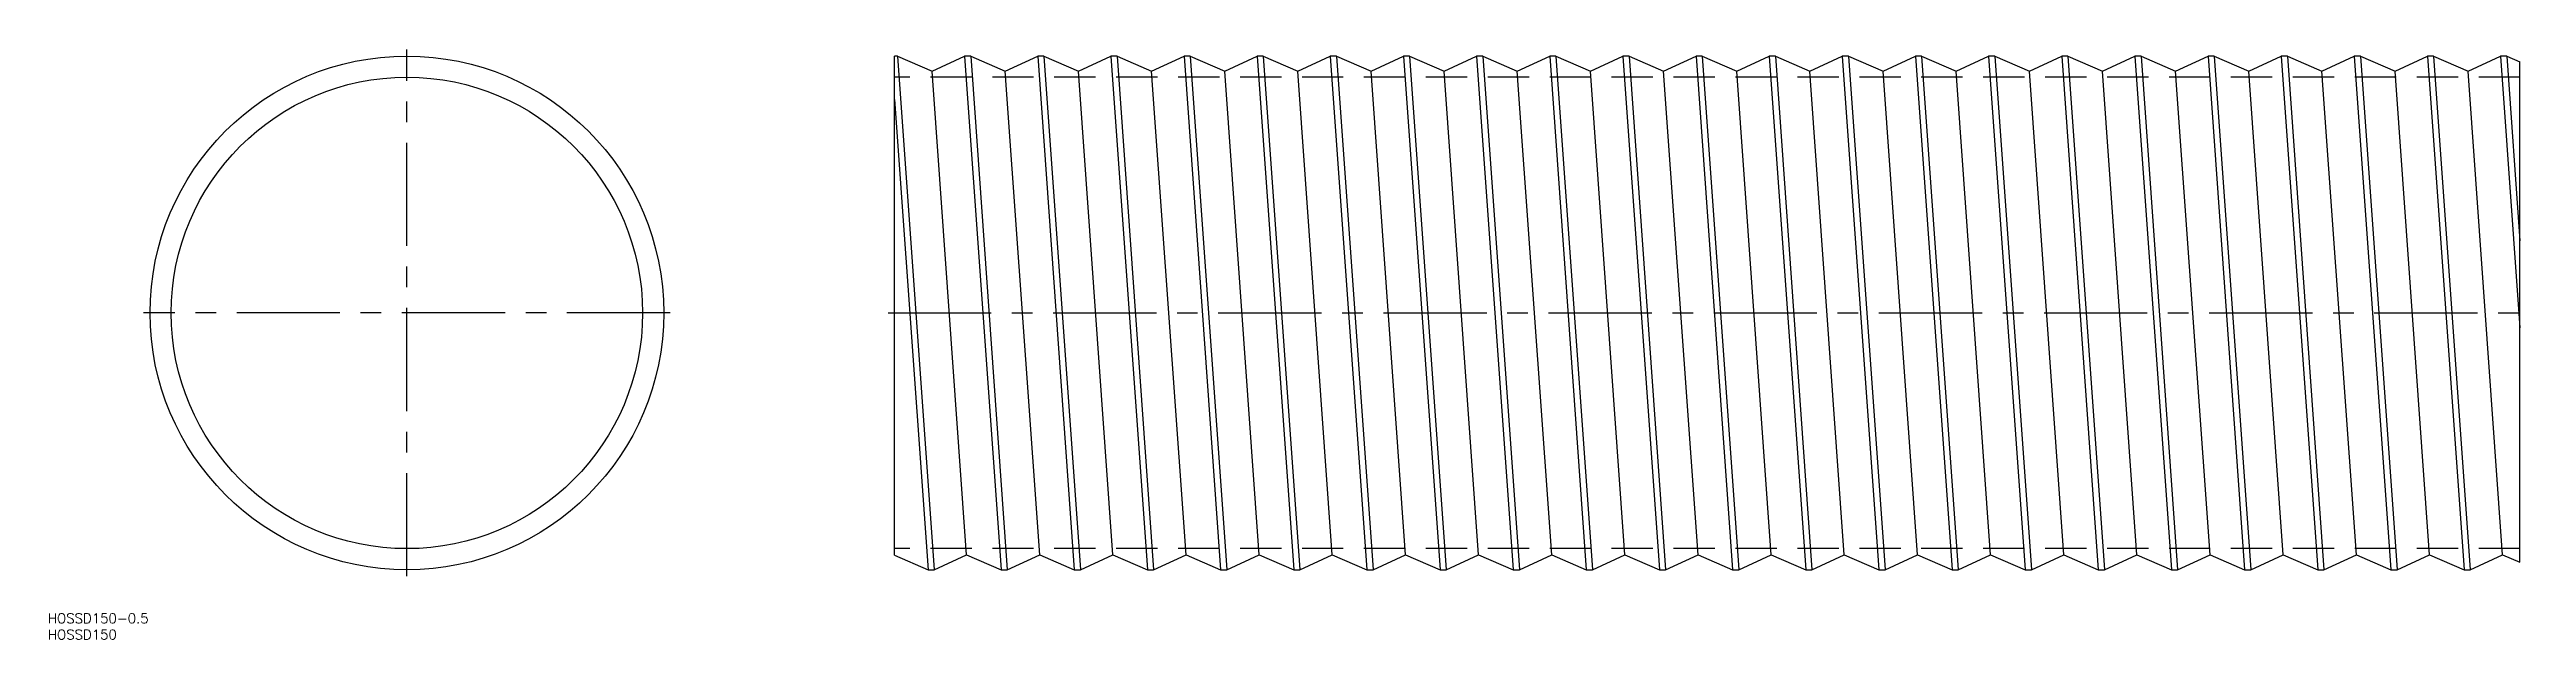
# Model space of a CAD drawing. Extents: x -110 to 652, y -100 to 81.
import ezdxf

# ---------------------------------------------------------------- set-up
doc = ezdxf.new("R2010")
doc.units = 0
doc.linetypes.add('CENTER', pattern=[50.8, 31.75, -6.35, 6.35, -6.35])
doc.linetypes.add('DASHED', pattern=[19.05, 12.7, -6.35])
doc.layers.get('0').update_dxf_attribs({"linetype": 'CONTINUOUS'})
doc.layers.add('CENTER', color=1, linetype='CENTER')
doc.styles.get("Standard").update_dxf_attribs({"font": 'txt.shx', "height": 3, "bigfont": 'bigfont.shx'})

msp = doc.modelspace()

# ---------------------------------------------------------------- linework, layer by layer
at = {"color": 7, "linetype": 'CONTINUOUS'}
for p, q in [((150, -74.54), (150, 79)), ((150.95, 79), (150, 79)), ((150.95, 79), (162.2, -79)), ((150.95, 79), (161.58, 74.4)), ((161.58, 74.4), (171.55, 79)), ((171.55, 79), (182.8, -79)), ((173.45, 79), (171.55, 79)), ((173.45, 79), (184.7, -79)), ((173.45, 79), (184.08, 74.4)), ((184.08, 74.4), (194.05, 79)), ((194.05, 79), (205.3, -79)), ((195.95, 79), (194.05, 79)), ((195.95, 79), (207.2, -79)), ((195.95, 79), (206.58, 74.4)), ((206.58, 74.4), (216.55, 79)), ((216.55, 79), (227.8, -79)), ((218.45, 79), (216.55, 79)), ((218.45, 79), (229.08, 74.4)), ((218.45, 79), (229.7, -79)), ((229.08, 74.4), (239.05, 79)), ((239.05, 79), (250.3, -79)), ((240.95, 79), (239.05, 79)), ((240.95, 79), (252.2, -79)), ((240.95, 79), (251.58, 74.4)), ((251.58, 74.4), (261.55, 79)), ((261.55, 79), (272.8, -79)), ((263.45, 79), (261.55, 79)), ((263.45, 79), (274.7, -79)), ((263.45, 79), (274.08, 74.4)), ((274.08, 74.4), (284.05, 79)), ((284.05, 79), (295.3, -79)), ((285.95, 79), (284.05, 79)), ((285.95, 79), (297.2, -79)), ((285.95, 79), (296.58, 74.4)), ((296.58, 74.4), (306.55, 79)), ((306.55, 79), (317.8, -79)), ((308.45, 79), (306.55, 79)), ((308.45, 79), (319.7, -79)), ((308.45, 79), (319.08, 74.4)), ((319.08, 74.4), (329.05, 79)), ((329.05, 79), (340.3, -79)), ((330.95, 79), (329.05, 79)), ((330.95, 79), (342.2, -79)), ((330.95, 79), (341.58, 74.4)), ((341.58, 74.4), (351.55, 79)), ((351.55, 79), (362.8, -79)), ((353.45, 79), (351.55, 79)), ((353.45, 79), (364.7, -79)), ((353.45, 79), (364.08, 74.4)), ((364.08, 74.4), (374.05, 79)), ((374.05, 79), (385.3, -79)), ((375.95, 79), (374.05, 79)), ((375.95, 79), (387.2, -79)), ((375.95, 79), (386.58, 74.4)), ((386.58, 74.4), (396.55, 79)), ((396.55, 79), (407.8, -79)), ((398.45, 79), (396.55, 79)), ((398.45, 79), (409.7, -79)), ((398.45, 79), (409.08, 74.4)), ((409.08, 74.4), (419.05, 79)), ((419.05, 79), (430.3, -79)), ((420.95, 79), (419.05, 79)), ((420.95, 79), (432.2, -79)), ((420.95, 79), (431.58, 74.4)), ((431.58, 74.4), (441.55, 79)), ((441.55, 79), (452.8, -79)), ((443.45, 79), (441.55, 79)), ((443.45, 79), (454.7, -79)), ((443.45, 79), (454.08, 74.4)), ((454.08, 74.4), (464.05, 79)), ((464.05, 79), (475.3, -79)), ((465.95, 79), (464.05, 79)), ((465.95, 79), (477.2, -79)), ((465.95, 79), (476.58, 74.4)), ((476.58, 74.4), (486.55, 79)), ((486.55, 79), (497.8, -79)), ((488.45, 79), (486.55, 79)), ((488.45, 79), (499.08, 74.4)), ((488.45, 79), (499.7, -79)), ((499.08, 74.4), (509.05, 79)), ((509.05, 79), (520.3, -79)), ((510.95, 79), (509.05, 79)), ((510.95, 79), (522.2, -79)), ((510.95, 79), (521.58, 74.4)), ((521.58, 74.4), (531.55, 79)), ((531.55, 79), (542.8, -79)), ((533.45, 79), (531.55, 79)), ((533.45, 79), (544.7, -79)), ((533.45, 79), (544.08, 74.4)), ((544.08, 74.4), (554.05, 79)), ((554.05, 79), (565.3, -79)), ((555.95, 79), (554.05, 79)), ((555.95, 79), (567.2, -79)), ((555.95, 79), (566.58, 74.4)), ((566.58, 74.4), (576.55, 79)), ((576.55, 79), (587.8, -79)), ((578.45, 79), (576.55, 79)), ((578.45, 79), (589.7, -79)), ((578.45, 79), (589.08, 74.4)), ((589.08, 74.4), (599.05, 79)), ((599.05, 79), (610.3, -79)), ((600.95, 79), (599.05, 79)), ((600.95, 79), (612.2, -79)), ((600.95, 79), (611.58, 74.4)), ((611.58, 74.4), (621.55, 79)), ((621.55, 79), (632.8, -79)), ((623.45, 79), (621.55, 79)), ((623.45, 79), (634.7, -79)), ((623.45, 79), (634.08, 74.4)), ((634.08, 74.4), (644.05, 79)), ((644.05, 79), (650, -4.6)), ((645.95, 79), (644.05, 79)), ((645.95, 79), (650, 22.15)), ((645.95, 79), (650, 77.25)), ((650, -76.71), (650, 77.25)), ((172.17, -74.4), (161.58, 74.4)), ((194.67, -74.4), (184.08, 74.4)), ((217.17, -74.4), (206.58, 74.4)), ((239.67, -74.4), (229.08, 74.4)), ((262.17, -74.4), (251.58, 74.4)), ((284.67, -74.4), (274.08, 74.4)), ((307.17, -74.4), (296.58, 74.4)), ((329.67, -74.4), (319.08, 74.4)), ((352.17, -74.4), (341.58, 74.4)), ((374.67, -74.4), (364.08, 74.4)), ((397.17, -74.4), (386.58, 74.4)), ((419.67, -74.4), (409.08, 74.4)), ((442.17, -74.4), (431.58, 74.4)), ((464.67, -74.4), (454.08, 74.4)), ((487.17, -74.4), (476.58, 74.4)), ((509.67, -74.4), (499.08, 74.4)), ((532.17, -74.4), (521.58, 74.4)), ((554.67, -74.4), (544.08, 74.4)), ((577.17, -74.4), (566.58, 74.4)), ((599.67, -74.4), (589.08, 74.4)), ((622.17, -74.4), (611.58, 74.4)), ((644.67, -74.4), (634.08, 74.4)), ((150, 65.62), (160.3, -79)), ((150, -74.54), (160.3, -79)), ((162.2, -79), (172.17, -74.4)), ((172.17, -74.4), (182.8, -79)), ((184.7, -79), (194.67, -74.4)), ((194.67, -74.4), (205.3, -79)), ((207.2, -79), (217.17, -74.4)), ((217.17, -74.4), (227.8, -79)), ((229.7, -79), (239.67, -74.4)), ((239.67, -74.4), (250.3, -79)), ((252.2, -79), (262.17, -74.4)), ((262.17, -74.4), (272.8, -79)), ((274.7, -79), (284.67, -74.4)), ((284.67, -74.4), (295.3, -79)), ((297.2, -79), (307.17, -74.4)), ((307.17, -74.4), (317.8, -79)), ((319.7, -79), (329.67, -74.4)), ((329.67, -74.4), (340.3, -79)), ((342.2, -79), (352.17, -74.4)), ((352.17, -74.4), (362.8, -79)), ((364.7, -79), (374.67, -74.4)), ((374.67, -74.4), (385.3, -79)), ((387.2, -79), (397.17, -74.4)), ((397.17, -74.4), (407.8, -79)), ((409.7, -79), (419.67, -74.4)), ((419.67, -74.4), (430.3, -79)), ((432.2, -79), (442.17, -74.4)), ((442.17, -74.4), (452.8, -79)), ((454.7, -79), (464.67, -74.4)), ((464.67, -74.4), (475.3, -79)), ((477.2, -79), (487.17, -74.4)), ((487.17, -74.4), (497.8, -79)), ((499.7, -79), (509.67, -74.4)), ((509.67, -74.4), (520.3, -79)), ((522.2, -79), (532.17, -74.4)), ((532.17, -74.4), (542.8, -79)), ((544.7, -79), (554.67, -74.4)), ((554.67, -74.4), (565.3, -79)), ((567.2, -79), (577.17, -74.4)), ((577.17, -74.4), (587.8, -79)), ((589.7, -79), (599.67, -74.4)), ((599.67, -74.4), (610.3, -79)), ((612.2, -79), (622.17, -74.4)), ((622.17, -74.4), (632.8, -79)), ((634.7, -79), (644.67, -74.4)), ((644.67, -74.4), (650, -76.71)), ((160.3, -79), (162.2, -79)), ((182.8, -79), (184.7, -79)), ((205.3, -79), (207.2, -79)), ((227.8, -79), (229.7, -79)), ((250.3, -79), (252.2, -79)), ((272.8, -79), (274.7, -79)), ((295.3, -79), (297.2, -79)), ((317.8, -79), (319.7, -79)), ((340.3, -79), (342.2, -79)), ((362.8, -79), (364.7, -79)), ((385.3, -79), (387.2, -79)), ((407.8, -79), (409.7, -79)), ((430.3, -79), (432.2, -79)), ((452.8, -79), (454.7, -79)), ((475.3, -79), (477.2, -79)), ((497.8, -79), (499.7, -79)), ((520.3, -79), (522.2, -79)), ((542.8, -79), (544.7, -79)), ((565.3, -79), (567.2, -79)), ((587.8, -79), (589.7, -79)), ((610.3, -79), (612.2, -79)), ((632.8, -79), (634.7, -79))]:
    msp.add_line(p, q, dxfattribs=at)
at = {"color": 3, "linetype": 'DASHED'}
for p, q in [((650, 72.5), (150, 72.5)), ((650, -72.5), (150, -72.5))]:
    msp.add_line(p, q, dxfattribs=at)
at = {"color": 7, "linetype": 'CONTINUOUS'}
for radius in [79, 72.5]:
    msp.add_circle((0, 0), radius, dxfattribs=at)
at = {"layer": 'CENTER', "color": 1, "linetype": 'CENTER'}
for p, q in [((0, -81), (0, 81)), ((81, 0), (-81, 0)), ((148, 0), (652, 0))]:
    msp.add_line(p, q, dxfattribs=at)

# ---------------------------------------------------------------- texts
at = {"color": 7, "linetype": 'CONTINUOUS'}
for s, p in [('HOSSD150-0.5', (-110.44, -95.43)), ('HOSSD150', (-110.44, -100.43))]:
    msp.add_text(s, height=3, dxfattribs=at).set_placement(p)

doc.saveas('drawing.dxf')
